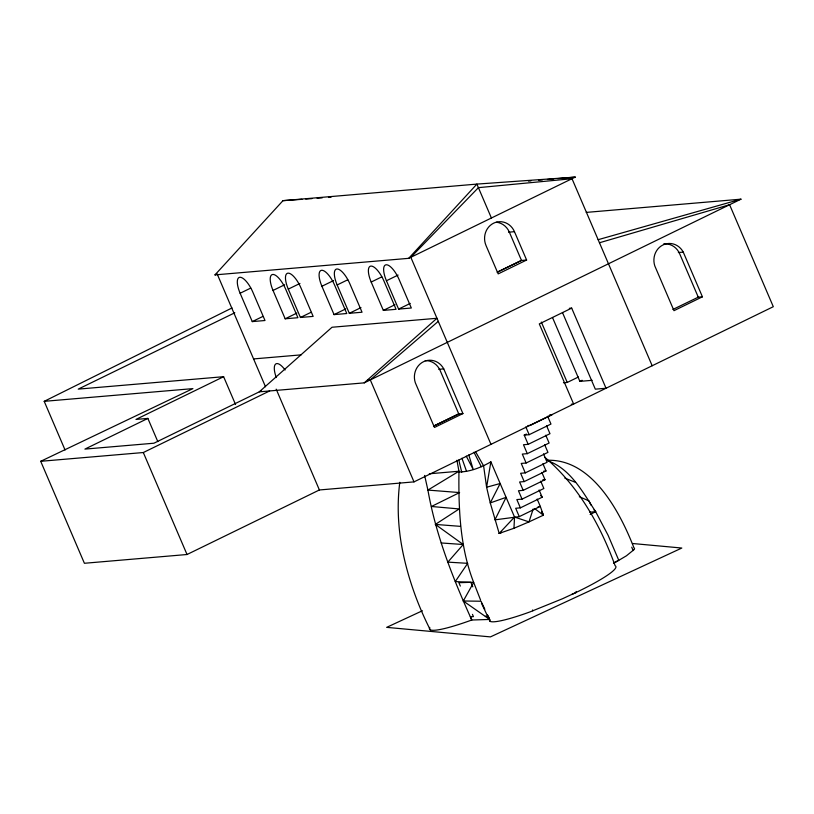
<?xml version="1.0" encoding="UTF-8"?>
<svg xmlns="http://www.w3.org/2000/svg" width="814" height="814" viewBox="0 0 814 814"><rect width="100%" height="100%" fill="white"/><g stroke="black" fill="none" stroke-linecap="round" stroke-linejoin="round"><path stroke-width="1.22" d="M475.529 451.648L483.608 465.862L486.599 487.24L490.262 502.93L499.186 533.404L513.96 528.276L514.54 517.043L490.873 461.833C481.288 467.389 470.227 471.835 459.096 471.988L458.943 471.245L429.293 473.779M399.786 482.285C396.825 505.504 398.158 529.09 402.838 552.004C408.394 579.049 417.796 605.199 430.27 629.812M490.873 461.833L486.599 487.24L500.162 483.506L490.262 502.93L506.094 497.354L494.932 519.851L519.281 516.636L540.293 506.389L537.159 499.053M533.201 508.933L528.988 521.896L513.96 528.276M485.388 616.259L488.237 616.167L489.652 619.454L463.288 600.997L473.677 582.427C459.849 546.937 458.526 508.801 458.943 471.245L427.91 490.079C435.866 535.337 452.91 578.316 471.774 620.014L489.652 619.454L490.038 621.336A68.814 8.74 -23.2 0 0 530.006 611.904L562.616 598.697L578.469 591.32A68.814 8.74 -23.2 0 0 615.13 565.73C600.406 524.877 578.021 485.551 544.627 457.122M424.623 475.427L427.91 490.079L459.595 492.572L431.451 506.481L459.177 508.943L435.358 524.419L463.237 544.515L447.842 562.128L467.694 563.339L455.26 581.593L473.677 582.427L480.575 600.06M214.988 274.888L282.977 200.661L476.882 184.096L575.284 177.106L408.699 258.333L214.988 274.888L217.114 273.85L265.496 386.742M408.699 258.333L476.882 184.096L491.412 218.01M501.404 532.458L499.186 533.404L514.54 517.043L528.988 521.896L543.396 515.191L540.293 506.389L538.054 506.837M364.234 382.865L436.955 318.274L332.02 327.248L259.3 391.829L364.234 382.865L740.974 199.176L586.233 212.403M367.786 380.128L370.299 379.904L438.278 321.347M613.532 563.441L626.404 555.82L634.289 549.419A46.388 5.891 -23.2 0 0 633.974 547.873C620.014 512.108 592.216 458.893 547.405 460.276M590.181 514.489L595.655 511.68L608.099 535.286L618.752 560.256L613.481 562.962M65.069 450L44.21 401.333L232.01 307.957M240.12 293.254A16.921 6.013 64 0 1 239.876 277.279A16.921 6.013 64 0 1 252.849 292.165L264.998 320.513L252.269 321.601L240.12 293.254L250.732 288.075M273.026 290.435A16.921 6.013 64 0 1 272.782 274.46A16.921 6.013 64 0 1 285.755 289.346L297.904 317.704L285.175 318.793L273.026 290.435L284.697 284.747M234.808 312.779L78.236 389.123L223.616 376.699L235.541 404.507M288.278 289.133A16.921 6.013 64 0 1 288.024 273.158A16.921 6.013 64 0 1 301.007 288.044L313.156 316.392L300.427 317.48L288.278 289.133L299.949 283.445M321.906 286.263A16.921 6.013 64 0 1 321.662 270.289A16.921 6.013 64 0 1 334.635 285.175L346.784 313.522L334.055 314.611L321.906 286.263L333.577 280.576M252.269 321.601L262.881 316.432M337.159 284.961A16.921 6.013 64 0 1 336.904 268.986A16.921 6.013 64 0 1 349.888 283.872L362.037 312.22L349.308 313.309L337.159 284.961L347.761 279.782M285.175 318.793L296.845 313.095M371.194 282.051A16.921 6.013 64 0 1 370.95 266.076A16.921 6.013 64 0 1 383.923 280.962L396.072 309.31L383.343 310.399L371.194 282.051L381.807 276.872M300.427 317.48L311.029 312.311M386.447 280.749A16.921 6.013 64 0 1 386.192 264.774A16.921 6.013 64 0 1 399.175 279.66L411.324 308.007L398.595 309.096L386.447 280.749L398.117 275.061M334.055 314.611L345.726 308.923M349.308 313.309L360.978 307.621M223.616 376.699L135.979 419.424L147.863 418.416L157.804 441.585M147.863 418.416L84.91 449.104L153.927 443.213L261.314 390.852M383.343 310.399L395.014 304.711M398.595 309.096L410.266 303.408M497.374 272.13L521.255 260.49L526.617 260.032L514.468 231.685A16.921 15.67 85.1 0 0 493.63 223.178A16.921 15.67 85.1 0 0 486.029 245.543L498.178 273.891L526.617 260.032M599.46 242.765L729.598 204.721L773.3 306.695L414 481.878L319.393 489.967L187.027 554.507L84.402 563.278L40.7 461.304L143.315 452.533L269.627 390.954M562.464 312.515L595.319 389.163L606.033 388.247L571.682 308.119L539.295 323.911L573.636 404.049L571.255 404.253M462.922 413.583L434.483 427.452L415.323 382.753A16.992 15.741 85.1 0 1 423.494 361.721A16.992 15.741 85.1 0 1 443.762 368.884L462.922 413.583L458.526 413.96L433.506 426.16L458.77 413.939L440.181 370.574A16.921 15.781 86.1 0 0 425.213 360.602M702.421 296.815L673.982 310.673L654.822 265.974A16.992 15.741 85.1 0 1 663.003 244.943A16.992 15.741 85.1 0 1 683.261 252.116L702.421 296.815L697.517 297.232M563.441 382.773L567.236 382.448L578.408 377.004M552.492 317.491L579.873 381.369L582.102 380.28M546.52 425.63L549.979 433.699L528.174 444.342L524.216 435.114L526.393 434.055M524.216 435.114L529.151 434.696L550.966 424.053L547.639 416.28M544.597 444.566L547.944 452.37L526.129 463.003L522.303 454.08L527.299 453.663L549.114 443.019L545.767 435.215M542.897 463.685L546.011 470.95L524.196 481.593L520.634 473.28L525.284 472.883L547.1 462.25L543.498 453.836M540.72 481.176L543.864 488.502L522.049 499.135L518.457 490.761L523.199 490.354L545.014 479.721L541.87 472.395M519.281 516.636L515.689 508.262L520.39 507.855L542.195 497.222L539.092 489.977M497.232 272.212L521.499 260.47L509.35 232.122A16.921 15.781 86.1 0 0 496.448 222.232M672.903 309.452L698.27 297.171L679.68 253.795A16.921 15.781 86.1 0 0 663.685 243.905M40.7 461.304L192.908 388.624L44.21 401.333M422.395 610.765L386.66 627.36L490.435 636.894L681.806 548.036L632.447 543.498M499.186 533.404L501.455 532.387M571.988 594.342L576.383 592.46L576.088 591.432M598.148 239.692L740.974 199.176M589.763 512.189L595.655 511.68C582.987 492.551 570.522 468.549 547.517 460.693M528.449 181.115L530.972 180.901M538.573 180.25L542.368 179.925M547.435 179.487L553.764 178.948M557.559 178.622L575.284 177.106M508.516 232.194L514.468 231.685M678.357 252.533L683.261 252.116M569.301 308.323L571.682 308.119M253.571 358.923L301.088 354.863M438.746 369.312L443.762 368.884M579.873 381.369L592.165 380.321M549.613 414.967L552.065 414.753L530.26 425.386L527.798 425.6M528.174 444.342L523.483 444.739L527.299 453.663M526.129 463.003L521.235 463.42L525.284 472.883M543.721 471.153L546.011 470.95M524.196 481.593L519.607 481.98L523.199 490.354M542.643 479.924L545.014 479.721M522.049 499.135L516.839 499.582L520.39 507.855M282.977 200.661L301.933 199.318M305.728 199.054L312.047 198.606M317.104 198.24L322.161 197.883M328.49 197.436L331.013 197.253M463.288 600.997L481.033 601.231L484.808 609.208M441.168 542.958L463.237 544.515M435.358 524.419L460.398 526.353M564.835 478.123L575.61 482.397M579.324 496.713L589.041 500.915L590.944 505.097M534.564 508.496L543.396 515.191L541.656 511.955L543.396 515.191M594.016 509.961L595.655 511.68M540.608 495.4L542.195 497.222M466.269 456.135L473.219 469.495L468.772 454.914M473.982 452.238L481.308 466.748M487.494 614.896L489.652 619.454M481.43 603.133L490.038 621.336M652.177 365.751L572.008 178.714L478.408 187.658L410.826 257.295L490.984 444.342M541.351 322.059L567.236 382.448M631.735 547.191L633.18 550.569M525.824 426.923L529.151 434.696M472.781 586.843L470.848 582.315L458.893 582.692L460.337 586.09M472.466 614.366L473.433 616.625L470.37 616.727L471.774 620.014A71.469 9.086 -23.2 0 1 429.782 627.441M370.299 379.904L414 481.878M276.19 389.153L319.393 489.967M143.315 452.533L187.027 554.507M461.935 458.251L466.544 471.357M532.549 609.991L532.794 610.836M458.801 460.073L461.721 472.201M456.919 460.266L459.096 471.988M276.302 377.533A16.921 6.013 64 0 1 275.59 364.102A16.921 6.013 64 0 1 285.093 369.994"/></g></svg>
